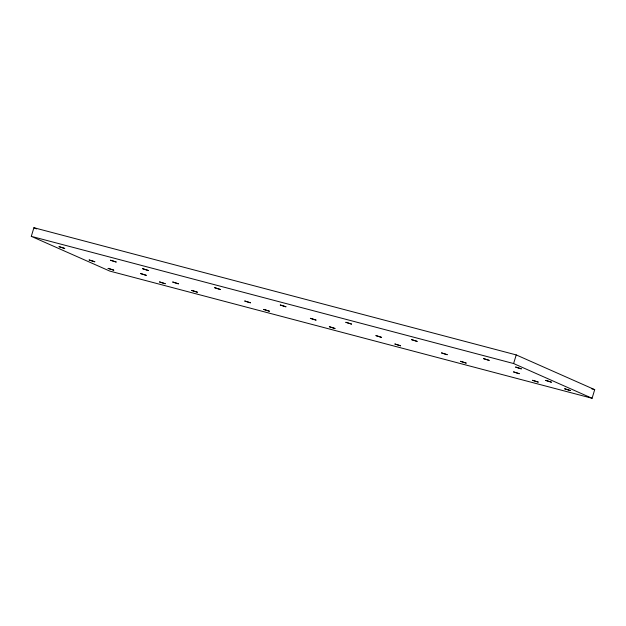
<?xml version="1.0" encoding="UTF-8"?>
<svg xmlns="http://www.w3.org/2000/svg" width="626" height="626" viewBox="0 0 626 626"><rect width="100%" height="100%" fill="white"/><g stroke="black" fill="none" stroke-linecap="round" stroke-linejoin="round"><path stroke-width="0.94" d="M31.3 236.354L33.906 227.715L516.215 354.911L594.7 389.646L592.094 398.285L109.785 271.089L31.3 236.354L513.61 363.542L592.094 398.285M513.61 363.542L516.215 354.911M591.86 388.895L594.7 389.646M33.906 227.715L36.582 228.905M59.079 246.675L64.705 248.436L59.079 246.675M89.158 259.986L94.784 261.754L89.158 259.986M110.52 260.236L116.146 262.004L110.52 260.236M108.126 268.382L113.752 270.15L108.126 268.382M142.673 268.718L148.299 270.487L142.673 268.718M140.607 273.554L146.234 275.323L140.607 273.554M159.575 281.95L165.201 283.719L159.575 281.95M172.76 282.036L178.387 283.805L172.76 282.036M214.702 287.71L220.329 289.478L214.702 287.71M191.728 290.433L197.354 292.193L191.728 290.433M244.789 301.028L250.416 302.796L244.789 301.028M280.299 305.011L285.918 306.779L280.299 305.011M263.749 309.424L269.376 311.192L263.749 309.424M310.379 318.329L316.005 320.089L310.379 318.329M345.888 322.312L351.515 324.072L345.888 322.312M329.346 326.725L334.973 328.486L329.346 326.725M375.976 335.622L381.602 337.391L375.976 335.622M411.485 339.605L417.112 341.373L411.485 339.605M394.943 344.018L400.57 345.787L394.943 344.018M441.573 352.923L447.191 354.692L441.573 352.923M483.507 358.604L489.133 360.365L483.507 358.604M460.533 361.319L466.159 363.088L460.533 361.319M515.66 367.079L521.286 368.847L515.66 367.079M513.594 371.914L519.22 373.683L513.594 371.914M532.562 380.311L538.188 382.079L532.562 380.311M545.747 380.397L551.373 382.165L545.747 380.397M564.715 388.793L570.341 390.561L564.715 388.793"/></g></svg>
